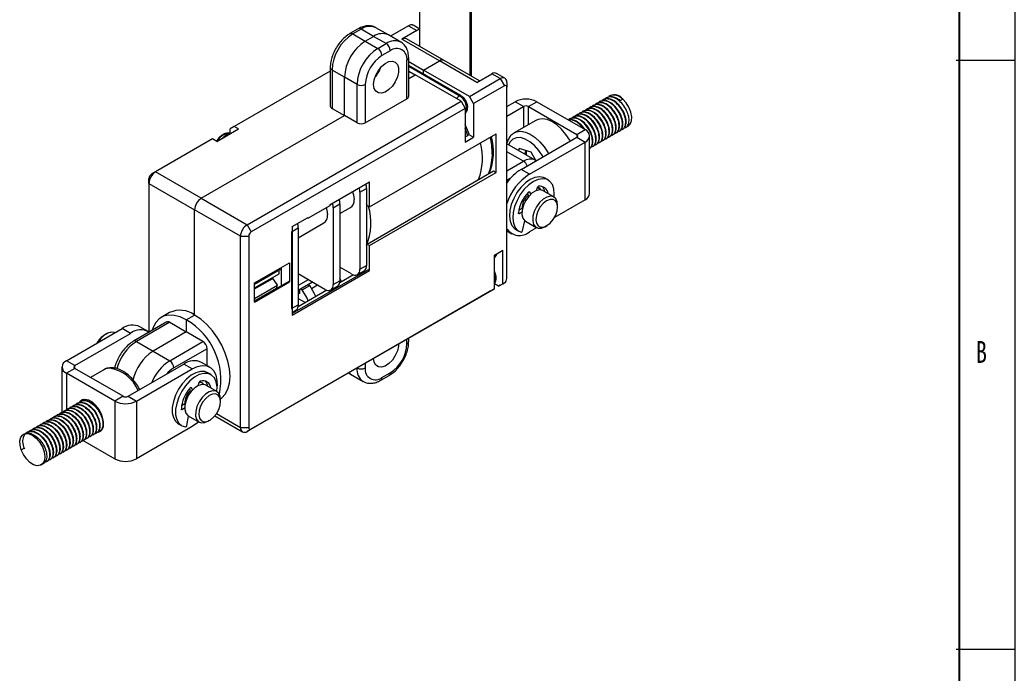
# Paper-space layout '시트4_ENG_with accessory' of a CAD drawing. Header units: millimetres. Extents: x 5 to 415, y 5 to 292.
# Drawn here: x 330.5 to 415, y 196.5 to 252 of the extents above; entities that cross this region are included whole.
import ezdxf

# ---------------------------------------------------------------- set-up
doc = ezdxf.new("R2010")
doc.units = ezdxf.units.MM
doc.layers.add('NOTES', color=7, linetype='Continuous')
doc.styles.add('SLDTEXTSTYLE1', font='TXT', dxfattribs={"width": 0.75})

psp = doc.layouts.new('시트4_ENG_with accessory')

# ---------------------------------------------------------------- linework, layer by layer
at = {"color": 7, "linetype": 'Continuous', "lineweight": 18}
for p, q in [((415, 5), (415, 292)), ((364.444, 249.699), (364.444, 254.877)), ((368.687, 253.77), (368.687, 247.25)), ((368.793, 253.876), (368.793, 247.188)), ((359.209, 251.189), (358.502, 250.781)), ((359.459, 251.164), (358.752, 250.756)), ((360.52, 250.552), (359.459, 251.164)), ((361.77, 250.676), (360.709, 251.288)), ((363.49, 251.449), (361.96, 250.566)), ((364.197, 251.041), (362.924, 250.306)), ((363.49, 251.449), (364.197, 251.041)), ((364.444, 251.168), (363.89, 251.489)), ((358.752, 250.756), (359.813, 250.144)), ((359.813, 250.144), (360.52, 250.552)), ((361.58, 249.94), (360.52, 250.552)), ((362.83, 250.063), (361.77, 250.676)), ((366.106, 248.469), (362.924, 250.306)), ((366.506, 248.509), (363.324, 250.346)), ((359.813, 250.144), (360.873, 249.531)), ((360.873, 249.531), (361.58, 249.94)), ((361.934, 249.327), (361.227, 248.919)), ((363.348, 245.244), (363.348, 248.511)), ((363.495, 245.448), (363.495, 248.715)), ((369.522, 246.767), (366.506, 248.509)), ((356.838, 247.898), (356.838, 244.632)), ((358.045, 247.082), (356.984, 247.694)), ((356.984, 247.694), (356.984, 244.428)), ((363.495, 248.425), (364.762, 247.694)), ((367.936, 245.518), (363.495, 248.082)), ((364.762, 247.694), (366.106, 248.469)), ((368.651, 245.448), (364.762, 247.694)), ((364.762, 247.351), (364.762, 247.694)), ((369.288, 246.632), (366.106, 248.469)), ((415, 248.5), (410, 248.5)), ((356.838, 247.609), (348.676, 242.897)), ((359.106, 246.469), (358.045, 247.082)), ((358.045, 243.816), (358.045, 247.082)), ((363.495, 247.609), (364.055, 247.285)), ((363.495, 246.962), (364.055, 247.285)), ((367.944, 245.04), (364.055, 247.285)), ((368.651, 245.448), (371.268, 246.959)), ((369.288, 246.632), (370.561, 247.367)), ((371.268, 246.959), (370.561, 247.367)), ((371.668, 246.998), (370.961, 247.407)), ((371.268, 246.959), (371.621, 246.346)), ((359.106, 243.203), (359.106, 246.469)), ((359.813, 246.469), (359.813, 243.203)), ((371.621, 246.346), (369.005, 244.836)), ((371.833, 246.632), (371.833, 246.224)), ((371.833, 229.975), (371.833, 246.224)), ((359.813, 243.203), (363.348, 245.244)), ((369.005, 244.836), (368.651, 245.448)), ((380.051, 245.187), (380.016, 245.167)), ((380.334, 245.35), (380.299, 245.33)), ((380.629, 245.521), (380.581, 245.493)), ((381.676, 245.226), (381.429, 245.084)), ((349.772, 234.549), (367.944, 245.04)), ((368.298, 244.428), (350.125, 233.937)), ((356.984, 244.428), (358.045, 243.816)), ((367.944, 245.04), (368.298, 244.428)), ((368.298, 244.428), (368.298, 241.57)), ((369.005, 244.836), (369.005, 241.978)), ((371.833, 244.589), (372.541, 244.998)), ((371.833, 243.773), (373.248, 244.589)), ((373.248, 244.589), (372.541, 244.998)), ((373.672, 244.589), (374.379, 244.998)), ((373.672, 244.589), (377.773, 242.222)), ((374.379, 244.998), (378.48, 242.63)), ((378.637, 244.371), (378.602, 244.35)), ((378.92, 244.534), (378.884, 244.513)), ((379.203, 244.697), (379.167, 244.677)), ((379.485, 244.86), (379.45, 244.84)), ((379.768, 245.024), (379.733, 245.003)), ((345.883, 236.795), (358.045, 243.816)), ((359.106, 243.203), (358.045, 243.816)), ((368.298, 243.995), (368.399, 244.139)), ((377.223, 243.554), (377.187, 243.534)), ((377.506, 243.717), (377.47, 243.697)), ((377.788, 243.881), (377.753, 243.86)), ((378.071, 244.044), (378.036, 244.024)), ((378.354, 244.207), (378.319, 244.187)), ((347.191, 241.632), (349.029, 242.693)), ((348.676, 242.897), (348.322, 242.693)), ((348.322, 242.311), (348.322, 242.693)), ((349.029, 242.693), (348.676, 242.897)), ((368.619, 242.231), (368.298, 243.059)), ((374.303, 243.416), (372.464, 242.354)), ((377.773, 242.222), (378.48, 242.63)), ((381.657, 242.65), (381.692, 242.67)), ((381.94, 242.813), (382.129, 242.923)), ((346.837, 241.836), (341.994, 239.04)), ((347.191, 241.632), (346.837, 241.836)), ((360.166, 236.059), (370.914, 242.264)), ((368.298, 241.57), (369.005, 241.978)), ((368.611, 242.205), (369.005, 241.978)), ((370.914, 238.998), (370.914, 242.264)), ((372.427, 242.332), (372.464, 242.354)), ((373.036, 239.242), (377.773, 241.977)), ((377.773, 241.977), (378.48, 241.569)), ((378.861, 237.2), (378.861, 242.099)), ((380.243, 241.834), (380.278, 241.854)), ((380.526, 241.997), (380.561, 242.017)), ((380.809, 242.16), (380.844, 242.181)), ((381.091, 242.323), (381.127, 242.344)), ((381.374, 242.487), (381.41, 242.507)), ((374.248, 240.035), (371.833, 241.429)), ((372.878, 241.02), (372.829, 240.854)), ((373.894, 240.721), (372.878, 241.02)), ((373.743, 238.834), (378.48, 241.569)), ((378.48, 236.67), (378.48, 241.569)), ((378.861, 241.036), (378.864, 241.038)), ((379.111, 241.18), (379.147, 241.201)), ((379.394, 241.344), (379.43, 241.364)), ((379.677, 241.507), (379.713, 241.527)), ((379.96, 241.67), (379.995, 241.691)), ((374.295, 240.005), (373.894, 240.721)), ((373.743, 238.834), (373.036, 239.242)), ((341.428, 238.06), (341.428, 238.468)), ((341.994, 239.04), (341.64, 238.835)), ((345.883, 236.795), (341.994, 239.04)), ((359.961, 232.911), (370.709, 239.116)), ((360.166, 232.793), (370.914, 238.998)), ((370.709, 239.116), (370.914, 238.998)), ((375.346, 238.345), (375.063, 238.508)), ((341.428, 238.06), (345.317, 235.815)), ((341.428, 238.06), (341.428, 225.436)), ((356.878, 236.284), (360.166, 238.182)), ((359.353, 237.304), (359.919, 237.631)), ((359.919, 237.631), (359.919, 231.099)), ((360.166, 236.059), (360.166, 238.182)), ((374.366, 237.457), (374.422, 237.687)), ((374.563, 237.642), (374.432, 237.718)), ((345.883, 236.795), (349.772, 234.549)), ((359.353, 237.304), (359.353, 230.772)), ((373.574, 237.219), (373.637, 237.032)), ((373.715, 236.987), (373.637, 237.032)), ((373.771, 237.312), (373.837, 237.113)), ((375.836, 236.908), (374.917, 237.438)), ((356.807, 236.161), (354.969, 235.1)), ((356.807, 236.161), (356.878, 236.284)), ((357.09, 235.998), (357.656, 236.325)), ((357.09, 235.998), (357.09, 229.466)), ((357.656, 236.325), (357.656, 229.792)), ((357.656, 235.491), (358.547, 236.005)), ((359.961, 236.178), (359.919, 236.335)), ((359.961, 236.178), (360.166, 236.059)), ((373.106, 235.935), (372.855, 235.79)), ((373.152, 235.909), (373.106, 235.935)), ((378.48, 236.67), (375.891, 235.175)), ((376.147, 236.058), (376.147, 236.221)), ((349.206, 233.57), (345.317, 235.815)), ((345.317, 226.874), (345.317, 235.815)), ((353.59, 234.386), (354.898, 235.141)), ((354.898, 235.141), (354.969, 235.1)), ((354.969, 235.1), (354.898, 235.141)), ((373.109, 235.61), (372.911, 235.496)), ((349.772, 234.549), (350.125, 233.937)), ((353.555, 233.957), (354.12, 234.284)), ((353.59, 234.386), (353.59, 226.874)), ((354.12, 233.45), (356.285, 234.699)), ((354.12, 234.284), (354.12, 227.751)), ((372.563, 234.178), (372.846, 234.015)), ((373.164, 234.033), (373.367, 234.873)), ((373.417, 234.84), (374.336, 234.31)), ((374.365, 234.294), (373.743, 233.935)), ((375.086, 234.384), (375.228, 234.466)), ((349.206, 233.57), (349.913, 233.57)), ((349.206, 217.32), (349.206, 233.57)), ((349.913, 233.57), (349.913, 217.32)), ((353.555, 233.957), (353.555, 227.425)), ((371.833, 234.022), (372.243, 233.786)), ((359.919, 232.802), (359.961, 232.911)), ((359.961, 232.911), (360.166, 232.793)), ((360.166, 230.67), (360.166, 232.793)), ((370.773, 231.975), (371.48, 232.384)), ((370.773, 231.736), (371.011, 232.075)), ((370.773, 229.117), (370.773, 231.975)), ((371.48, 229.526), (371.48, 232.384)), ((350.408, 229.609), (353.378, 231.324)), ((352.671, 230.916), (352.671, 229.351)), ((353.378, 231.324), (353.378, 229.691)), ((358.646, 230.364), (357.656, 230.935)), ((359.353, 230.772), (359.919, 231.099)), ((350.408, 229.506), (352.491, 230.709)), ((350.408, 229.185), (352.492, 230.388)), ((360.06, 230.731), (353.59, 226.996)), ((353.59, 226.874), (360.166, 230.67)), ((356.383, 229.057), (354.12, 230.364)), ((358.806, 230.293), (357.638, 229.618)), ((359.146, 230.314), (359.712, 230.641)), ((359.61, 230.582), (359.706, 230.527)), ((360.06, 230.731), (360.166, 230.67)), ((370.86, 230.381), (370.773, 230.605)), ((350.125, 217.198), (370.773, 229.117)), ((353.319, 229.725), (350.408, 228.045)), ((350.408, 227.976), (353.378, 229.691)), ((350.408, 227.976), (350.408, 229.609)), ((350.408, 228.286), (352.35, 229.407)), ((350.408, 228.078), (352.266, 229.151)), ((353.378, 229.691), (353.319, 229.725)), ((354.969, 229.874), (354.12, 229.384)), ((355.323, 229.67), (354.12, 228.976)), ((354.333, 229.098), (354.459, 229.025)), ((354.459, 229.025), (355.096, 229.392)), ((354.969, 229.466), (355.096, 229.392)), ((355.244, 229.146), (355.737, 229.43)), ((356.883, 229.008), (357.449, 229.335)), ((357.09, 229.466), (357.656, 229.792)), ((370.773, 229.117), (370.419, 228.913)), ((371.126, 229.322), (370.773, 229.526)), ((371.126, 229.322), (371.48, 229.526)), ((371.268, 229.403), (371.126, 229.322)), ((371.268, 229.403), (371.621, 229.607)), ((371.48, 229.526), (371.621, 229.607)), ((370.419, 228.913), (349.772, 216.994)), ((356.543, 228.986), (354.102, 227.577)), ((354.12, 228.772), (354.226, 228.71)), ((354.12, 228.282), (354.721, 227.935)), ((354.226, 229.037), (354.226, 228.71)), ((353.555, 227.425), (354.12, 227.751)), ((343.192, 227.084), (342.485, 226.676)), ((344.61, 226.465), (345.317, 226.874)), ((353.59, 227.107), (353.913, 227.294)), ((334.427, 222.995), (339.165, 225.73)), ((339.872, 225.322), (339.165, 225.73)), ((342.946, 226.286), (340.117, 224.653)), ((343.196, 226.261), (340.367, 224.628)), ((341.372, 225.471), (340.665, 225.879)), ((343.196, 226.261), (344.61, 225.445)), ((344.61, 226.465), (344.61, 225.445)), ((335.135, 222.587), (339.872, 225.322)), ((337.821, 225.281), (337.68, 225.199)), ((344.61, 225.445), (341.781, 223.812)), ((346.024, 224.628), (344.61, 225.445)), ((363.495, 224.627), (363.495, 224.916)), ((340.367, 224.628), (341.781, 223.812)), ((343.196, 222.995), (346.024, 224.628)), ((346.378, 224.016), (343.549, 222.383)), ((346.378, 222.581), (346.378, 224.016)), ((341.781, 223.812), (343.196, 222.995)), ((334.047, 222.465), (334.047, 218.586)), ((335.135, 222.587), (334.427, 222.995)), ((335.135, 222.342), (334.427, 221.934)), ((339.236, 219.975), (335.135, 222.342)), ((339.66, 219.975), (344.398, 222.71)), ((340.367, 219.567), (345.105, 222.302)), ((345.105, 222.302), (344.398, 222.71)), ((346.605, 222.45), (345.898, 222.858)), ((338.529, 219.567), (334.427, 221.934)), ((337.604, 222.23), (336.467, 221.573)), ((346.708, 221.813), (346.425, 221.976)), ((358.373, 221.959), (358.563, 221.849)), ((358.398, 221.974), (358.563, 221.849)), ((358.563, 221.849), (359.623, 221.237)), ((361.123, 221.336), (361.83, 221.744)), ((361.227, 221.565), (361.934, 221.973)), ((345.037, 220.687), (345.122, 220.503)), ((345.643, 220.891), (345.686, 221.126)), ((345.925, 221.11), (345.734, 221.221)), ((347.198, 220.375), (346.279, 220.906)), ((339.236, 219.975), (338.529, 219.567)), ((339.66, 219.975), (340.367, 219.567)), ((344.867, 220.608), (344.941, 220.446)), ((345.027, 220.397), (344.941, 220.446)), ((334.795, 219.061), (334.759, 219.041)), ((335.078, 219.224), (335.042, 219.204)), ((335.361, 219.388), (335.325, 219.367)), ((335.643, 219.551), (335.608, 219.53)), ((335.923, 219.713), (335.891, 219.694)), ((336.718, 219.293), (336.701, 219.386)), ((338.529, 219.567), (338.529, 214.667)), ((340.367, 219.567), (340.367, 214.667)), ((344.471, 219.335), (344.201, 219.153)), ((344.468, 218.979), (344.278, 218.85)), ((344.501, 219.317), (344.471, 219.335)), ((347.509, 219.525), (347.509, 219.689)), ((333.098, 218.081), (333.062, 218.061)), ((333.381, 218.245), (333.345, 218.224)), ((333.663, 218.408), (333.628, 218.388)), ((333.946, 218.571), (333.911, 218.551)), ((334.229, 218.734), (334.194, 218.714)), ((334.512, 218.898), (334.477, 218.877)), ((344.647, 217.485), (344.795, 218.299)), ((344.779, 218.308), (345.698, 217.777)), ((347.024, 218.31), (349.372, 216.954)), ((331.684, 217.265), (331.648, 217.245)), ((331.966, 217.428), (331.931, 217.408)), ((332.249, 217.592), (332.214, 217.571)), ((332.532, 217.755), (332.497, 217.734)), ((332.815, 217.918), (332.78, 217.898)), ((345.105, 217.402), (340.367, 214.667)), ((343.926, 217.646), (344.208, 217.483)), ((346.448, 217.852), (346.59, 217.933)), ((349.206, 217.32), (349.913, 217.32)), ((330.835, 216.775), (330.778, 216.742)), ((331.118, 216.938), (331.083, 216.918)), ((331.401, 217.102), (331.365, 217.081)), ((336.401, 216.524), (336.436, 216.545)), ((336.684, 216.687), (336.719, 216.708)), ((336.966, 216.851), (337.002, 216.871)), ((337.249, 217.014), (337.285, 217.034)), ((349.772, 216.994), (350.125, 217.198)), ((330.587, 215.421), (330.835, 215.564)), ((330.835, 215.564), (330.882, 215.516)), ((334.704, 215.544), (334.739, 215.565)), ((334.987, 215.708), (335.022, 215.728)), ((335.269, 215.871), (335.305, 215.891)), ((335.552, 216.034), (335.588, 216.055)), ((335.797, 216.244), (338.529, 214.667)), ((335.835, 216.198), (335.87, 216.218)), ((336.118, 216.361), (336.153, 216.381)), ((333.29, 214.728), (333.325, 214.748)), ((333.572, 214.891), (333.608, 214.912)), ((333.855, 215.055), (333.891, 215.075)), ((334.138, 215.218), (334.173, 215.238)), ((334.421, 215.381), (334.456, 215.402)), ((332.278, 214.144), (332.476, 214.259)), ((332.724, 214.401), (332.759, 214.422)), ((333.007, 214.565), (333.042, 214.585)), ((410, 198.5), (415, 198.5))]:
    psp.add_line(p, q, dxfattribs=at)
at = {"color": 8, "linetype": 'Continuous', "lineweight": 18}
for p, q in [((367.786, 245.503), (363.495, 247.981)), ((368.227, 245.285), (368.18, 245.312)), ((373.248, 244.589), (373.248, 242.807)), ((373.672, 243.052), (373.672, 244.589)), ((368.338, 244.083), (368.298, 244.065)), ((368.298, 244.026), (368.338, 244.083)), ((368.523, 242.138), (368.298, 242.719)), ((377.773, 242.222), (377.773, 241.977)), ((373.248, 239.936), (371.833, 240.752)), ((371.833, 239.12), (373.248, 239.936)), ((372.111, 238.463), (371.833, 238.303)), ((373.771, 237.312), (373.716, 237.343)), ((372.911, 235.496), (372.826, 235.545)), ((370.949, 232.019), (370.773, 231.767)), ((350.408, 229.095), (351.951, 229.985)), ((363.348, 224.423), (363.348, 224.831)), ((335.135, 222.342), (335.135, 222.587)), ((359.105, 222.382), (359.106, 222.382)), ((359.106, 222.382), (359.106, 222.382)), ((359.813, 222.79), (359.813, 222.382)), ((334.427, 221.934), (334.427, 218.838)), ((345.037, 220.687), (344.992, 220.713)), ((344.278, 218.85), (344.186, 218.903)), ((347.165, 218.499), (349.206, 217.32))]:
    psp.add_line(p, q, dxfattribs=at)
at = {"color": 7, "linetype": 'Continuous', "lineweight": 18, "flags": 128}
for points in [[(360.567, 246.136), (360.52, 246.469), (360.567, 246.858), (360.704, 247.266), (360.919, 247.658), (361.193, 247.998), (361.501, 248.257), (361.816, 248.412), (362.111, 248.449), (362.358, 248.364), (362.536, 248.165), (362.629, 247.87), (362.629, 247.505), (362.536, 247.102), (362.358, 246.697), (362.111, 246.327), (361.816, 246.024), (361.501, 245.815), (361.193, 245.718), (360.919, 245.742), (360.704, 245.886), (360.567, 246.136)], [(382.129, 242.923), (382.306, 243.091), (382.417, 243.369), (382.436, 243.723), (382.36, 244.121), (382.198, 244.528), (381.963, 244.907), (381.676, 245.226)], [(377.208, 241.659), (377.173, 241.723), (376.852, 242.221), (376.483, 242.664), (376.08, 243.032), (375.661, 243.31), (375.245, 243.484), (374.85, 243.548), (374.493, 243.499), (374.303, 243.416)], [(375.063, 238.508), (374.932, 238.57), (374.593, 238.626), (374.213, 238.563), (373.813, 238.385), (373.413, 238.101), (373.034, 237.726), (372.695, 237.279), (372.414, 236.783), (372.206, 236.265), (372.081, 235.751), (372.046, 235.267), (372.103, 234.84), (372.249, 234.49), (372.476, 234.237), (372.563, 234.178)], [(375.846, 236.902), (375.863, 237.144), (375.828, 237.587), (375.704, 237.958), (375.495, 238.235), (375.215, 238.407), (374.876, 238.462), (374.496, 238.399), (374.096, 238.221), (373.696, 237.937), (373.317, 237.562), (372.978, 237.115), (372.697, 236.62), (372.489, 236.102), (372.364, 235.587), (372.329, 235.104), (372.386, 234.676), (372.532, 234.327), (372.758, 234.073), (373.055, 233.929), (373.055, 233.929)], [(374.719, 237.504), (374.522, 237.664), (374.424, 237.697)], [(374.455, 237.757), (374.571, 237.691), (374.731, 237.502)], [(358.729, 237.352), (358.811, 237.08), (358.858, 236.692)], [(374.917, 237.438), (374.876, 237.46), (374.612, 237.508), (374.308, 237.435), (373.992, 237.246), (373.691, 236.96), (373.433, 236.6), (373.24, 236.199), (373.129, 235.794), (373.111, 235.418), (373.186, 235.107), (373.348, 234.888), (373.417, 234.84)], [(373.661, 237.31), (373.677, 237.324), (373.694, 237.335), (373.711, 237.342), (373.727, 237.344), (373.742, 237.342), (373.754, 237.336), (373.764, 237.326), (373.771, 237.312)], [(376.147, 236.221), (376.116, 236.495), (375.996, 236.763), (375.795, 236.929), (375.531, 236.977), (375.227, 236.904), (374.911, 236.716), (374.611, 236.429), (374.352, 236.069), (374.159, 235.669), (374.048, 235.263), (374.03, 234.888), (374.105, 234.577), (374.268, 234.357), (374.503, 234.249), (374.79, 234.261), (375.103, 234.394), (375.103, 234.394)], [(374.958, 234.356), (375.242, 234.474), (375.526, 234.695), (375.78, 234.997), (375.98, 235.351), (376.106, 235.722), (376.147, 236.075), (376.097, 236.373), (375.962, 236.589), (375.756, 236.701), (375.498, 236.698), (375.213, 236.58), (374.93, 236.359), (374.675, 236.057), (374.475, 235.703), (374.349, 235.332), (374.308, 234.979), (374.358, 234.681), (374.493, 234.465), (374.699, 234.353), (374.958, 234.356)], [(356.49, 235.978), (356.548, 235.774), (356.595, 235.386)], [(372.911, 235.496), (372.894, 235.488), (372.877, 235.485), (372.862, 235.486), (372.849, 235.491), (372.839, 235.501), (372.831, 235.515), (372.827, 235.532), (372.827, 235.552)], [(352.491, 230.709), (352.435, 230.774), (352.432, 230.778)], [(357.796, 229.71), (357.659, 229.998), (357.656, 230.005)], [(355.604, 228.444), (355.467, 228.732), (355.096, 229.392)], [(354.968, 228.077), (354.831, 228.365), (354.459, 229.025)], [(344.61, 226.465), (344.088, 226.714), (343.582, 226.849), (343.107, 226.868), (342.678, 226.769), (342.308, 226.555), (342.007, 226.233), (341.786, 225.812), (341.708, 225.571)], [(347.507, 219.763), (347.619, 219.844), (347.92, 220.166), (348.141, 220.586), (348.276, 221.092), (348.322, 221.668), (348.276, 222.297), (348.141, 222.96), (347.92, 223.636), (347.619, 224.305), (347.249, 224.947), (346.82, 225.541), (346.345, 226.071), (345.839, 226.52), (345.317, 226.874)], [(338.542, 225.371), (338.507, 225.387), (338.237, 225.423), (337.931, 225.338), (337.616, 225.139), (337.318, 224.844), (337.101, 224.539)], [(362.641, 224.423), (362.629, 224.233), (362.536, 223.831), (362.358, 223.426), (362.111, 223.056), (361.816, 222.752), (361.501, 222.543), (361.193, 222.446), (360.919, 222.471), (360.704, 222.614), (360.567, 222.864), (360.52, 223.198)], [(345.105, 222.302), (345.546, 222.503), (345.968, 222.588), (346.352, 222.554), (346.681, 222.401), (346.942, 222.137), (347.122, 221.774), (347.214, 221.326), (347.218, 220.858)], [(346.425, 221.976), (346.174, 222.072), (345.817, 222.084), (345.428, 221.977), (345.025, 221.758), (344.631, 221.439), (344.264, 221.034), (343.945, 220.566), (343.69, 220.059), (343.511, 219.539), (343.42, 219.033), (343.419, 218.568), (343.509, 218.167), (343.686, 217.851), (343.926, 217.646)], [(347.208, 220.369), (347.223, 220.784), (347.154, 221.203), (346.998, 221.54), (346.761, 221.78), (346.456, 221.909), (346.1, 221.92), (345.711, 221.814), (345.308, 221.595), (344.913, 221.275), (344.547, 220.871), (344.228, 220.403), (343.972, 219.896), (343.794, 219.376), (343.702, 218.87), (343.702, 218.405), (343.792, 218.004), (343.969, 217.688), (344.223, 217.474), (344.542, 217.373)], [(358.563, 221.849), (358.563, 221.849), (358.398, 221.974)], [(346.279, 220.906), (346.214, 220.938), (345.945, 220.974), (345.639, 220.889), (345.323, 220.69), (345.026, 220.394), (344.773, 220.029), (344.587, 219.626), (344.485, 219.222), (344.476, 218.852), (344.561, 218.549), (344.731, 218.34), (344.779, 218.308)], [(344.923, 220.672), (344.939, 220.688), (344.956, 220.7), (344.973, 220.709), (344.989, 220.713), (345.005, 220.713), (345.018, 220.708), (345.029, 220.7), (345.037, 220.687)], [(345.761, 221.244), (345.933, 221.159), (346.093, 220.97)], [(347.509, 219.689), (347.47, 219.993), (347.342, 220.252), (347.133, 220.407), (346.864, 220.443), (346.558, 220.358), (346.242, 220.159), (345.945, 219.864), (345.692, 219.498), (345.506, 219.096), (345.404, 218.691), (345.395, 218.321), (345.48, 218.018), (345.65, 217.809), (345.892, 217.712), (346.182, 217.737), (346.448, 217.852)], [(346.346, 217.83), (346.632, 217.959), (346.914, 218.188), (347.164, 218.497), (347.357, 218.854), (347.476, 219.225), (347.508, 219.573), (347.45, 219.865), (347.308, 220.072), (347.095, 220.173), (346.833, 220.159), (346.548, 220.031), (346.266, 219.801), (346.016, 219.493), (345.822, 219.135), (345.703, 218.764), (345.671, 218.416), (345.729, 218.124), (345.872, 217.917), (346.084, 217.816), (346.346, 217.83)], [(337.574, 217.668), (337.53, 218.05), (337.4, 218.453), (337.196, 218.843), (336.933, 219.189), (336.634, 219.463), (336.322, 219.644), (336.023, 219.715), (335.76, 219.672), (335.556, 219.517), (335.506, 219.447)], [(344.278, 218.85), (344.26, 218.84), (344.243, 218.835), (344.228, 218.834), (344.214, 218.838), (344.202, 218.846), (344.193, 218.859), (344.188, 218.874), (344.186, 218.893)], [(345.654, 217.803), (345.546, 217.71), (345.105, 217.402)], [(330.773, 215.019), (330.587, 215.421), (330.485, 215.826), (330.475, 216.197), (330.559, 216.5), (330.729, 216.71), (330.97, 216.807), (331.261, 216.783), (331.575, 216.64), (331.885, 216.391), (332.164, 216.057), (332.386, 215.669), (332.532, 215.261), (332.588, 214.869), (332.551, 214.528), (332.423, 214.269), (332.215, 214.113), (331.946, 214.076), (331.64, 214.161), (331.324, 214.359), (331.026, 214.654), (330.773, 215.019)]]:
    psp.add_lwpolyline(points, dxfattribs=at)
at = {"color": 8, "linetype": 'Continuous', "lineweight": 18, "flags": 128}
for points in [[(368.338, 244.083), (368.375, 244.111), (368.399, 244.139)], [(374.89, 240.312), (374.847, 240.39), (374.539, 240.863), (374.179, 241.275), (373.789, 241.604), (373.388, 241.832), (372.999, 241.946), (372.642, 241.941), (372.337, 241.817), (372.101, 241.581), (371.978, 241.345)], [(372.464, 242.354), (372.654, 242.438), (373.011, 242.487), (373.406, 242.423), (373.822, 242.248), (374.241, 241.971), (374.644, 241.602), (375.014, 241.159), (375.334, 240.661), (375.373, 240.591)], [(370.773, 230.294), (370.802, 230.312), (370.831, 230.334), (370.851, 230.354), (370.86, 230.37), (370.86, 230.381)], [(338.097, 222.363), (337.747, 222.297), (337.604, 222.23)]]:
    psp.add_lwpolyline(points, dxfattribs=at)
at = {"color": 8, "linetype": 'Continuous', "lineweight": 18}
for centre, radius, start, end in [((359.313, 250.96), 0.251, 54.38259, 114.30713), ((360.191, 250.142), 1.257, 65.69298, 125.61746), ((358.605, 250.551), 0.252, 54.38397, 114.2919), ((362.314, 248.915), 1.26, 66.10679, 125.58128), ((363.244, 248.74), 0.251, 294.37645, 354.28976), ((357.088, 247.923), 0.251, 185.71023, 245.62448), ((368.037, 245.113), 0.464, 122.69753, 163.61504), ((367.874, 245.388), 0.144, 64.19302, 127.09293), ((348.292, 241.193), 1.114, 86.6498, 153.34495), ((348.51, 241.143), 1.12, 105.22427, 134.7707), ((373.834, 239.117), 1.007, 65.83608, 125.60497), ((372.832, 239.288), 0.77, 19.40949, 57.31935), ((355.211, 234.706), 5.074, 338.11642, 15.99856), ((370.026, 229.916), 0.824, 334.96612, 25.03388), ((342.518, 221.326), 3.941, 123.07281, 165.4081), ((340.223, 224.445), 0.234, 51.81083, 116.89613), ((363.244, 224.652), 0.251, 294.37518, 354.3054), ((337.616, 219.263), 3.136, 22.56705, 81.18232), ((345.266, 219.766), 3.837, 122.66049, 158.94039), ((344.879, 220.179), 2.574, 121.09805, 139.1056), ((360.328, 222.246), 1.23, 173.66291, 235.40349), ((360.976, 221.54), 0.252, 305.70703, 5.61926), ((361.684, 221.948), 0.252, 305.70976, 5.6188)]:
    psp.add_arc(centre, radius, start, end, dxfattribs=at)
at = {"color": 7, "linetype": 'Continuous', "lineweight": 18}
for centre, radius, start, end in [((363.724, 251.122), 0.402, 65.69305, 125.61765), ((364.464, 250.617), 0.502, 92.31483, 122.26557), ((360.822, 247.519), 3.842, 122.60549, 177.3945), ((361.252, 249.53), 1.257, 65.69307, 125.61745), ((363.158, 249.979), 0.402, 65.69311, 125.61758), ((361.883, 246.907), 3.842, 122.60548, 177.39453), ((362.944, 246.295), 3.842, 122.60549, 177.39452), ((360.459, 248.884), 0.768, 2.60557, 57.39441), ((361.166, 249.292), 0.768, 2.6056, 57.39439), ((362.486, 248.65), 0.873, 350.78592, 129.20323), ((362.883, 246.33), 3.074, 122.60549, 177.39451), ((366.34, 248.142), 0.402, 65.69309, 125.6176), ((358.732, 248.726), 2.522, 318.56151, 341.534), ((358.718, 248.734), 2.538, 318.63462, 341.37077), ((370.795, 247.04), 0.402, 65.69314, 125.61756), ((371.489, 246.688), 0.349, 350.78576, 129.20356), ((359.459, 247.152), 0.769, 242.60971, 297.39029), ((371.704, 246.245), 0.131, 350.78543, 129.20324), ((363.244, 245.473), 0.251, 294.37484, 354.30524), ((367.215, 244.465), 1.186, 341.2216, 61.18975), ((373.46, 243.224), 1.998, 62.60955, 117.39045), ((380.952, 244.661), 0.918, 37.9855, 110.59258), ((357.088, 244.657), 0.251, 185.69449, 245.62585), ((373.46, 244.18), 0.461, 62.61014, 117.38986), ((359.459, 243.886), 0.769, 242.60971, 297.39029), ((378.279, 242.099), 0.568, 290.78368, 69.21632), ((367.898, 243.258), 1.282, 288.15895, 299.17245), ((368.476, 242.283), 0.152, 287.8963, 339.73537), ((365.493, 240.65), 5.114, 339.65729, 15.11745), ((365.862, 240.765), 4.846, 337.37761, 15.32451), ((363.948, 240.508), 6.648, 0.34554, 12.83147), ((377.727, 242.099), 0.131, 290.78467, 69.21533), ((364.644, 240.161), 5.114, 339.6573, 15.11748), ((375.154, 235.774), 4.063, 121.41884, 144.79753), ((342.656, 238.004), 1.229, 122.60551, 177.39451), ((341.888, 238.447), 0.461, 122.60505, 177.39471), ((376.256, 234.926), 4.646, 122.75124, 162.15758), ((358.077, 237.281), 1.276, 1.05044, 18.05588), ((358.643, 237.608), 1.276, 1.05009, 18.05113), ((374.584, 237.656), 0.165, 108.49397, 169.0186), ((374.647, 237.122), 0.701, 5.76795, 99.46736), ((374.185, 237.204), 0.889, 9.36444, 42.20516), ((346.545, 235.759), 1.229, 122.60551, 177.39451), ((356.38, 236.301), 1.276, 1.05047, 18.05585), ((358.127, 236.609), 0.735, 304.82238, 6.48977), ((375.682, 235.274), 2.869, 134.78651, 174.43411), ((374.663, 235.859), 1.559, 131.19278, 177.1959), ((378.21, 237.265), 0.654, 294.37462, 354.30545), ((355.814, 235.975), 1.276, 1.05046, 18.05587), ((355.865, 235.303), 0.735, 304.82225, 6.48989), ((350.434, 233.514), 1.229, 122.6053, 177.39467), ((352.844, 234.26), 1.276, 1.05101, 18.05522), ((372.913, 234.926), 1.293, 213.39375, 309.93659), ((350.374, 233.549), 0.461, 122.60495, 177.39532), ((373.046, 234.048), 0.119, 274.34821, 352.79818), ((370.827, 232.246), 0.258, 263.38517, 298.34701), ((370.856, 232.184), 0.19, 299.59121, 342.87572), ((352.717, 231.166), 0.434, 236.45145, 263.94658), ((358.922, 230.702), 0.437, 230.79687, 9.21386), ((359.432, 231.043), 0.49, 304.79457, 6.5177), ((351.499, 229.603), 0.591, 40.24806, 48.06686), ((349.204, 227.659), 3.6, 29.05753, 40.2605), ((347.322, 230.529), 5.172, 358.43699, 1.99254), ((371.373, 229.996), 0.461, 302.60618, 357.39408), ((349.393, 230.241), 3.072, 339.21888, 344.25072), ((356.659, 229.396), 0.437, 230.79702, 9.2137), ((357.185, 229.73), 0.475, 303.74356, 7.56869), ((353.649, 227.689), 0.476, 303.76136, 7.55056), ((344.079, 225.202), 2.08, 53.47057, 115.21903), ((340.042, 224.523), 1.492, 65.32745, 125.98297), ((343.049, 226.057), 0.251, 54.38367, 114.30729), ((341.674, 221.376), 5.875, 347.80228, 60.02254), ((338.658, 223.62), 1.858, 121.77884, 152.07028), ((340.733, 224.228), 1.392, 59.03955, 128.18243), ((345.61, 223.981), 0.768, 2.60557, 57.39426), ((360.278, 224.562), 3.074, 302.60556, 357.39446), ((343.873, 220.55), 3.875, 122.6686, 168.32557), ((343.925, 220.514), 3.933, 123.02192, 167.83644), ((334.629, 222.465), 0.568, 110.78368, 249.21632), ((335.181, 222.465), 0.131, 110.78467, 249.21533), ((342.782, 222.348), 0.768, 2.60568, 57.39445), ((345.275, 221.502), 1.492, 65.32785, 125.98256), ((359.459, 223.064), 0.769, 242.60971, 297.39029), ((360.675, 222.242), 0.873, 170.7859, 309.20339), ((346.967, 218.783), 2.783, 137.244, 177.72702), ((345.857, 221.099), 0.173, 112.46627, 170.99471), ((345.664, 220.658), 0.521, 36.93476, 85.60866), ((346.007, 220.591), 0.702, 5.62503, 107.99464), ((345.585, 220.69), 0.849, 8.98159, 42.96818), ((339.448, 220.384), 0.461, 242.61098, 297.38902), ((345.996, 219.345), 1.525, 133.75609, 180.36645), ((339.448, 221.341), 1.998, 242.60947, 297.39053), ((336.913, 217.552), 0.671, 277.41393, 9.98311), ((344.521, 217.498), 0.127, 279.40015, 354.10803), ((349.551, 217.264), 0.349, 170.78605, 309.2036), ((350.042, 217.299), 0.131, 170.7862, 309.20397), ((339.448, 216.441), 1.998, 242.60947, 297.39053)]:
    psp.add_arc(centre, radius, start, end, dxfattribs=at)
for points, knots in [([(360.709, 251.271), (360.646, 251.31), (360.479, 251.412), (360.157, 251.461), (359.781, 251.431), (359.462, 251.325), (359.276, 251.225), (359.209, 251.189)], [0, 0, 0, 0, 0.141222, 0.368388, 0.600899, 0.854611, 1, 1, 1, 1]), ([(358.502, 250.781), (358.429, 250.735), (358.215, 250.602), (357.895, 250.321), (357.56, 249.931), (357.276, 249.489), (357.052, 249.015), (356.9, 248.525), (356.842, 248.149), (356.838, 247.941), (356.838, 247.898)], [0, 0, 0, 0, 0.074617, 0.217776, 0.367191, 0.519612, 0.671642, 0.820086, 0.962742, 1, 1, 1, 1]), ([(363.495, 248.715), (363.492, 248.799), (363.484, 249.033), (363.402, 249.386), (363.217, 249.729), (363.018, 249.956), (362.865, 250.031), (362.816, 250.055)], [0, 0, 0, 0, 0.159724, 0.4448503, 0.6772438, 0.8968728, 1, 1, 1, 1]), ([(368.399, 244.139), (368.429, 244.191), (368.497, 244.312), (368.522, 244.547), (368.477, 244.822), (368.354, 245.1), (368.175, 245.349), (368.012, 245.464), (367.936, 245.518)], [0, 0, 0, 0, 0.110564, 0.259092, 0.433166, 0.628435, 0.826169, 1, 1, 1, 1]), ([(381.4, 242.527), (381.427, 242.535), (381.569, 242.58), (381.689, 242.905), (381.693, 243.336), (381.545, 243.851), (381.268, 244.342), (380.893, 244.762), (380.477, 245.034), (380.063, 245.151), (379.856, 245.044), (379.778, 245.004)], [0, 0, 0, 0, 0.022825, 0.116458, 0.236142, 0.375797, 0.533709, 0.684449, 0.818405, 0.931971, 1, 1, 1, 1]), ([(381.515, 242.619), (381.591, 242.639), (381.786, 242.688), (381.941, 243.041), (381.939, 243.482), (381.793, 243.993), (381.514, 244.486), (381.143, 244.902), (380.717, 245.186), (380.298, 245.276), (379.982, 245.195), (379.91, 245.073), (379.898, 245.052)], [0, 0, 0, 0, 0.055766, 0.142329, 0.252976, 0.382086, 0.528075, 0.667434, 0.791275, 0.896266, 0.982793, 1, 1, 1, 1]), ([(381.682, 242.69), (381.71, 242.699), (381.852, 242.743), (381.972, 243.068), (381.976, 243.5), (381.828, 244.014), (381.551, 244.505), (381.176, 244.926), (380.76, 245.197), (380.346, 245.314), (380.139, 245.207), (380.061, 245.167)], [0, 0, 0, 0, 0.022825, 0.116458, 0.236142, 0.375797, 0.533709, 0.684449, 0.818405, 0.931971, 1, 1, 1, 1]), ([(381.798, 242.782), (381.874, 242.802), (382.069, 242.851), (382.224, 243.204), (382.222, 243.645), (382.076, 244.156), (381.797, 244.649), (381.426, 245.065), (381, 245.349), (380.581, 245.439), (380.265, 245.359), (380.193, 245.236), (380.181, 245.216)], [0, 0, 0, 0, 0.055766, 0.142329, 0.252976, 0.382086, 0.528075, 0.667434, 0.791275, 0.896266, 0.982793, 1, 1, 1, 1]), ([(381.429, 245.084), (381.294, 245.182), (381.045, 245.364), (380.629, 245.477), (380.422, 245.371), (380.344, 245.331)], [0, 0, 0, 0, 0.424515, 0.784413, 1, 1, 1, 1]), ([(381.676, 245.226), (381.539, 245.328), (381.286, 245.516), (380.864, 245.602), (380.548, 245.522), (380.476, 245.399), (380.464, 245.379)], [0, 0, 0, 0, 0.3723803, 0.688081, 0.9482585, 1, 1, 1, 1]), ([(381.444, 245.093), (381.362, 245.165), (381.269, 245.245), (381.153, 245.263), (381.14, 245.265)], [0, 0, 0, 0, 0.893205, 1, 1, 1, 1]), ([(379.985, 241.71), (380.013, 241.719), (380.155, 241.764), (380.275, 242.088), (380.279, 242.52), (380.131, 243.034), (379.854, 243.525), (379.479, 243.946), (379.063, 244.217), (378.649, 244.334), (378.442, 244.228), (378.364, 244.188)], [0, 0, 0, 0, 0.022825, 0.116458, 0.236142, 0.375797, 0.533709, 0.684449, 0.818405, 0.931971, 1, 1, 1, 1]), ([(380.101, 241.803), (380.177, 241.822), (380.371, 241.872), (380.527, 242.224), (380.525, 242.665), (380.379, 243.176), (380.1, 243.669), (379.728, 244.086), (379.303, 244.37), (378.884, 244.459), (378.568, 244.379), (378.496, 244.256), (378.484, 244.236)], [0, 0, 0, 0, 0.055766, 0.142329, 0.252976, 0.382086, 0.528075, 0.667434, 0.791275, 0.896266, 0.982793, 1, 1, 1, 1]), ([(380.268, 241.874), (380.296, 241.882), (380.438, 241.927), (380.557, 242.252), (380.562, 242.683), (380.414, 243.198), (380.136, 243.689), (379.761, 244.109), (379.346, 244.381), (378.932, 244.498), (378.725, 244.391), (378.647, 244.351)], [0, 0, 0, 0, 0.022825, 0.116458, 0.236142, 0.375797, 0.533709, 0.684449, 0.818405, 0.931972, 1, 1, 1, 1]), ([(380.384, 241.966), (380.46, 241.985), (380.654, 242.035), (380.81, 242.388), (380.807, 242.829), (380.662, 243.34), (380.383, 243.833), (380.011, 244.249), (379.586, 244.533), (379.167, 244.623), (378.851, 244.542), (378.779, 244.42), (378.767, 244.399)], [0, 0, 0, 0, 0.055766, 0.142328, 0.252976, 0.382087, 0.528074, 0.667433, 0.791275, 0.896266, 0.982793, 1, 1, 1, 1]), ([(380.551, 242.037), (380.579, 242.046), (380.721, 242.09), (380.84, 242.415), (380.845, 242.847), (380.697, 243.361), (380.419, 243.852), (380.044, 244.273), (379.628, 244.544), (379.215, 244.661), (379.007, 244.554), (378.93, 244.514)], [0, 0, 0, 0, 0.022825, 0.116458, 0.236142, 0.375797, 0.533709, 0.684449, 0.818405, 0.931972, 1, 1, 1, 1]), ([(380.667, 242.129), (380.743, 242.149), (380.937, 242.198), (381.093, 242.551), (381.09, 242.992), (380.945, 243.503), (380.666, 243.996), (380.294, 244.412), (379.869, 244.696), (379.45, 244.786), (379.134, 244.706), (379.062, 244.583), (379.05, 244.563)], [0, 0, 0, 0, 0.055766, 0.142328, 0.252976, 0.382086, 0.528074, 0.667434, 0.791275, 0.896266, 0.982793, 1, 1, 1, 1]), ([(380.834, 242.2), (380.862, 242.209), (381.004, 242.253), (381.123, 242.578), (381.127, 243.01), (380.98, 243.524), (380.702, 244.015), (380.327, 244.436), (379.911, 244.707), (379.498, 244.824), (379.29, 244.718), (379.213, 244.678)], [0, 0, 0, 0, 0.022825, 0.116458, 0.236142, 0.375797, 0.533709, 0.684449, 0.818405, 0.931971, 1, 1, 1, 1]), ([(380.95, 242.293), (381.026, 242.312), (381.22, 242.361), (381.375, 242.714), (381.373, 243.155), (381.228, 243.666), (380.949, 244.159), (380.577, 244.576), (380.151, 244.86), (379.733, 244.949), (379.417, 244.869), (379.345, 244.746), (379.333, 244.726)], [0, 0, 0, 0, 0.055766, 0.142329, 0.252976, 0.382086, 0.528075, 0.667434, 0.791275, 0.896266, 0.982793, 1, 1, 1, 1]), ([(381.117, 242.363), (381.145, 242.372), (381.286, 242.417), (381.406, 242.741), (381.41, 243.173), (381.262, 243.688), (380.985, 244.179), (380.61, 244.599), (380.194, 244.871), (379.781, 244.987), (379.573, 244.881), (379.495, 244.841)], [0, 0, 0, 0, 0.0228248, 0.1164578, 0.236142, 0.3757974, 0.5337086, 0.684449, 0.818405, 0.9319713, 1, 1, 1, 1]), ([(381.232, 242.456), (381.309, 242.475), (381.503, 242.525), (381.658, 242.877), (381.656, 243.318), (381.511, 243.829), (381.232, 244.323), (380.86, 244.739), (380.434, 245.023), (380.016, 245.112), (379.699, 245.032), (379.627, 244.909), (379.616, 244.889)], [0, 0, 0, 0, 0.055766, 0.142329, 0.252976, 0.382086, 0.528075, 0.667434, 0.791275, 0.896266, 0.982793, 1, 1, 1, 1]), ([(378.819, 241.037), (378.846, 241.045), (378.988, 241.09), (379.108, 241.415), (379.112, 241.846), (378.964, 242.361), (378.686, 242.853), (378.314, 243.269), (377.889, 243.553), (377.47, 243.643), (377.154, 243.563), (377.082, 243.44), (377.07, 243.42)], [0, 0, 0, 0, 0.02186, 0.111531, 0.226152, 0.359898, 0.511129, 0.655491, 0.78378, 0.892542, 0.982175, 1, 1, 1, 1]), ([(378.448, 242.649), (378.438, 242.668), (378.337, 242.853), (378.058, 243.128), (377.651, 243.396), (377.278, 243.518), (377.109, 243.438), (377.07, 243.42)], [0, 0, 0, 0, 0.03822, 0.373925, 0.672248, 0.925164, 1, 1, 1, 1]), ([(378.376, 242.69), (378.257, 242.837), (378.031, 243.116), (377.614, 243.37), (377.266, 243.498), (377.118, 243.433), (377.101, 243.426)], [0, 0, 0, 0, 0.362171, 0.688306, 0.9648, 1, 1, 1, 1]), ([(378.854, 241.057), (378.882, 241.066), (379.024, 241.11), (379.143, 241.435), (379.147, 241.867), (379, 242.381), (378.722, 242.872), (378.347, 243.293), (377.931, 243.564), (377.518, 243.681), (377.31, 243.575), (377.233, 243.535)], [0, 0, 0, 0, 0.0228252, 0.116458, 0.2361423, 0.3757972, 0.5337089, 0.6844497, 0.8184052, 0.9319715, 1, 1, 1, 1]), ([(378.97, 241.15), (379.046, 241.169), (379.24, 241.218), (379.396, 241.571), (379.393, 242.012), (379.248, 242.523), (378.969, 243.016), (378.597, 243.433), (378.171, 243.717), (377.753, 243.806), (377.437, 243.726), (377.365, 243.603), (377.353, 243.583)], [0, 0, 0, 0, 0.055766, 0.142329, 0.252976, 0.382086, 0.528075, 0.667434, 0.791275, 0.896266, 0.982793, 1, 1, 1, 1]), ([(379.137, 241.22), (379.165, 241.229), (379.306, 241.274), (379.426, 241.599), (379.43, 242.03), (379.282, 242.545), (379.005, 243.036), (378.63, 243.456), (378.214, 243.728), (377.801, 243.844), (377.593, 243.738), (377.516, 243.698)], [0, 0, 0, 0, 0.0228252, 0.116458, 0.2361423, 0.3757972, 0.5337089, 0.6844497, 0.8184052, 0.9319715, 1, 1, 1, 1]), ([(379.253, 241.313), (379.329, 241.332), (379.523, 241.382), (379.678, 241.735), (379.676, 242.175), (379.531, 242.686), (379.252, 243.18), (378.88, 243.596), (378.454, 243.88), (378.036, 243.969), (377.719, 243.889), (377.648, 243.767), (377.636, 243.746)], [0, 0, 0, 0, 0.055766, 0.142329, 0.252976, 0.382086, 0.528075, 0.667434, 0.791275, 0.896266, 0.982793, 1, 1, 1, 1]), ([(379.42, 241.384), (379.447, 241.392), (379.589, 241.437), (379.709, 241.762), (379.713, 242.193), (379.565, 242.708), (379.288, 243.199), (378.913, 243.619), (378.497, 243.891), (378.084, 244.008), (377.876, 243.901), (377.798, 243.861)], [0, 0, 0, 0, 0.022825, 0.116458, 0.236142, 0.375798, 0.533709, 0.684449, 0.818405, 0.931971, 1, 1, 1, 1]), ([(379.535, 241.476), (379.612, 241.496), (379.806, 241.545), (379.961, 241.898), (379.959, 242.339), (379.814, 242.85), (379.534, 243.343), (379.163, 243.759), (378.737, 244.043), (378.319, 244.133), (378.002, 244.052), (377.93, 243.93), (377.919, 243.909)], [0, 0, 0, 0, 0.055766, 0.142329, 0.252976, 0.382086, 0.528075, 0.667434, 0.791275, 0.896266, 0.982793, 1, 1, 1, 1]), ([(379.703, 241.547), (379.73, 241.556), (379.872, 241.6), (379.992, 241.925), (379.996, 242.357), (379.848, 242.871), (379.571, 243.362), (379.196, 243.783), (378.78, 244.054), (378.366, 244.171), (378.159, 244.064), (378.081, 244.024)], [0, 0, 0, 0, 0.022825, 0.116458, 0.236143, 0.375798, 0.533709, 0.68445, 0.818405, 0.931971, 1, 1, 1, 1]), ([(379.818, 241.639), (379.894, 241.659), (380.089, 241.708), (380.244, 242.061), (380.242, 242.502), (380.096, 243.013), (379.817, 243.506), (379.446, 243.923), (379.02, 244.206), (378.601, 244.296), (378.285, 244.216), (378.213, 244.093), (378.201, 244.073)], [0, 0, 0, 0, 0.055766, 0.142329, 0.252976, 0.382086, 0.528075, 0.667434, 0.791275, 0.896266, 0.982793, 1, 1, 1, 1]), ([(348.322, 242.311), (348.31, 242.317), (348.223, 242.361), (348.021, 242.336), (347.754, 242.246), (347.492, 242.053), (347.291, 241.846), (347.202, 241.692), (347.173, 241.642)], [0, 0, 0, 0, 0.02875, 0.20411, 0.397886, 0.625918, 0.879199, 1, 1, 1, 1]), ([(372.423, 242.313), (372.364, 242.277), (372.199, 242.178), (371.988, 241.904), (371.894, 241.655), (371.844, 241.522)], [0, 0, 0, 0, 0.206145, 0.574684, 1, 1, 1, 1]), ([(373.451, 240.852), (373.43, 240.8), (373.391, 240.703), (373.345, 240.611), (373.324, 240.568)], [0, 0, 0, 0, 0.542416, 1, 1, 1, 1]), ([(373.463, 240.848), (373.455, 240.806), (373.437, 240.706), (373.466, 240.607), (373.483, 240.55)], [0, 0, 0, 0, 0.421254, 1, 1, 1, 1]), ([(373.483, 240.842), (373.479, 240.815), (373.467, 240.732), (373.472, 240.607), (373.488, 240.511), (373.494, 240.47)], [0, 0, 0, 0, 0.223052, 0.66574, 1, 1, 1, 1]), ([(374.32, 239.984), (374.313, 239.991), (374.291, 240.013), (374.261, 240.022), (374.242, 240.029)], [0, 0, 0, 0, 0.340949, 1, 1, 1, 1]), ([(370.749, 229.539), (370.774, 229.559), (370.854, 229.622), (370.922, 229.799), (370.949, 230.041), (370.91, 230.242), (370.869, 230.356), (370.86, 230.381)], [0, 0, 0, 0, 0.103879, 0.333926, 0.598418, 0.910883, 1, 1, 1, 1]), ([(340.117, 224.653), (340.044, 224.608), (339.831, 224.475), (339.511, 224.193), (339.176, 223.803), (338.889, 223.362), (338.673, 222.886), (338.548, 222.55), (338.524, 222.373), (338.522, 222.365)], [0, 0, 0, 0, 0.090246, 0.26339, 0.4441, 0.628446, 0.812318, 0.991854, 1, 1, 1, 1]), ([(361.83, 221.744), (361.904, 221.79), (362.117, 221.922), (362.437, 222.204), (362.772, 222.594), (363.057, 223.036), (363.28, 223.51), (363.432, 223.999), (363.49, 224.376), (363.494, 224.584), (363.495, 224.627)], [0, 0, 0, 0, 0.074617, 0.217776, 0.367191, 0.519612, 0.671642, 0.820085, 0.962741, 1, 1, 1, 1]), ([(340.652, 220.547), (340.621, 220.609), (340.507, 220.837), (340.251, 221.195), (339.893, 221.606), (339.495, 221.948), (339.07, 222.209), (338.641, 222.367), (338.271, 222.411), (337.935, 222.371), (337.696, 222.304), (337.572, 222.203), (337.548, 222.183)], [0, 0, 0, 0, 0.052455, 0.195732, 0.335617, 0.46967, 0.596457, 0.715739, 0.817395, 0.877724, 0.976106, 1, 1, 1, 1]), ([(359.638, 221.245), (359.697, 221.209), (359.859, 221.111), (360.175, 221.064), (360.551, 221.094), (360.871, 221.2), (361.056, 221.3), (361.123, 221.336)], [0, 0, 0, 0, 0.131986, 0.361595, 0.596607, 0.853047, 1, 1, 1, 1]), ([(334.359, 218.76), (334.374, 218.784), (334.454, 218.914), (334.783, 218.989), (335.203, 218.885), (335.627, 218.592), (335.995, 218.172), (336.266, 217.673), (336.405, 217.165), (336.398, 216.728), (336.236, 216.391), (336.049, 216.35), (335.978, 216.335)], [0, 0, 0, 0, 0.021008, 0.110904, 0.216247, 0.339258, 0.482841, 0.624793, 0.754744, 0.864609, 0.947809, 1, 1, 1, 1]), ([(334.521, 218.879), (334.608, 218.921), (334.828, 219.026), (335.245, 218.897), (335.66, 218.615), (336.031, 218.191), (336.301, 217.694), (336.442, 217.183), (336.428, 216.756), (336.303, 216.444), (336.168, 216.406), (336.144, 216.4)], [0, 0, 0, 0, 0.075086, 0.189034, 0.322092, 0.477403, 0.63095, 0.771516, 0.890355, 0.98035, 1, 1, 1, 1]), ([(334.642, 218.923), (334.657, 218.948), (334.737, 219.077), (335.066, 219.152), (335.486, 219.048), (335.91, 218.755), (336.278, 218.335), (336.549, 217.836), (336.688, 217.329), (336.681, 216.892), (336.519, 216.554), (336.332, 216.514), (336.26, 216.498)], [0, 0, 0, 0, 0.021008, 0.110904, 0.216247, 0.339258, 0.482841, 0.624794, 0.754745, 0.864609, 0.947809, 1, 1, 1, 1]), ([(334.804, 219.043), (334.891, 219.084), (335.111, 219.189), (335.528, 219.06), (335.943, 218.778), (336.314, 218.355), (336.583, 217.858), (336.725, 217.346), (336.711, 216.92), (336.586, 216.607), (336.451, 216.57), (336.427, 216.563)], [0, 0, 0, 0, 0.075086, 0.189034, 0.322092, 0.477403, 0.630951, 0.771516, 0.890354, 0.98035, 1, 1, 1, 1]), ([(334.925, 219.086), (334.94, 219.111), (335.02, 219.241), (335.349, 219.315), (335.769, 219.211), (336.193, 218.918), (336.561, 218.499), (336.832, 218), (336.971, 217.492), (336.963, 217.055), (336.802, 216.717), (336.615, 216.677), (336.543, 216.661)], [0, 0, 0, 0, 0.021008, 0.110904, 0.216247, 0.339258, 0.482841, 0.624793, 0.754744, 0.864609, 0.947808, 1, 1, 1, 1]), ([(335.087, 219.206), (335.174, 219.248), (335.393, 219.353), (335.811, 219.223), (336.226, 218.942), (336.597, 218.518), (336.866, 218.021), (337.008, 217.51), (336.994, 217.083), (336.869, 216.77), (336.734, 216.733), (336.71, 216.726)], [0, 0, 0, 0, 0.075086, 0.189034, 0.322092, 0.477403, 0.63095, 0.771516, 0.890355, 0.98035, 1, 1, 1, 1]), ([(335.208, 219.25), (335.223, 219.274), (335.302, 219.404), (335.632, 219.478), (336.052, 219.375), (336.476, 219.082), (336.844, 218.662), (337.114, 218.163), (337.253, 217.655), (337.246, 217.218), (337.084, 216.88), (336.898, 216.84), (336.826, 216.825)], [0, 0, 0, 0, 0.0210084, 0.1109046, 0.2162477, 0.3392583, 0.4828411, 0.6247934, 0.7547452, 0.8646091, 0.9478086, 1, 1, 1, 1]), ([(335.37, 219.369), (335.457, 219.411), (335.676, 219.516), (336.093, 219.386), (336.509, 219.105), (336.88, 218.681), (337.149, 218.184), (337.291, 217.673), (337.277, 217.246), (337.151, 216.934), (337.017, 216.896), (336.993, 216.89)], [0, 0, 0, 0, 0.075086, 0.189033, 0.322092, 0.477403, 0.630951, 0.771517, 0.890354, 0.98035, 1, 1, 1, 1]), ([(335.49, 219.413), (335.505, 219.438), (335.585, 219.567), (335.915, 219.642), (336.334, 219.538), (336.759, 219.245), (337.126, 218.825), (337.397, 218.326), (337.536, 217.819), (337.529, 217.382), (337.367, 217.044), (337.181, 217.003), (337.109, 216.988)], [0, 0, 0, 0, 0.021008, 0.110904, 0.216248, 0.339258, 0.482841, 0.624794, 0.754745, 0.86461, 0.947809, 1, 1, 1, 1]), ([(335.653, 219.532), (335.74, 219.574), (335.959, 219.679), (336.376, 219.55), (336.792, 219.268), (337.162, 218.844), (337.432, 218.348), (337.573, 217.836), (337.56, 217.409), (337.434, 217.097), (337.3, 217.06), (337.275, 217.053)], [0, 0, 0, 0, 0.075086, 0.189034, 0.322092, 0.477403, 0.63095, 0.771516, 0.890355, 0.98035, 1, 1, 1, 1]), ([(335.773, 219.576), (335.787, 219.603), (335.813, 219.656), (335.871, 219.669), (335.9, 219.675)], [0, 0, 0, 0, 0.506366, 1, 1, 1, 1]), ([(332.945, 217.944), (332.96, 217.968), (333.04, 218.098), (333.369, 218.172), (333.789, 218.069), (334.213, 217.775), (334.581, 217.356), (334.852, 216.857), (334.991, 216.349), (334.984, 215.912), (334.822, 215.574), (334.635, 215.534), (334.563, 215.518)], [0, 0, 0, 0, 0.021007, 0.110904, 0.216247, 0.339258, 0.482841, 0.624793, 0.754744, 0.864609, 0.947809, 1, 1, 1, 1]), ([(333.107, 218.063), (333.194, 218.105), (333.414, 218.21), (333.831, 218.08), (334.246, 217.799), (334.617, 217.375), (334.886, 216.878), (335.028, 216.367), (335.014, 215.94), (334.889, 215.628), (334.754, 215.59), (334.73, 215.583)], [0, 0, 0, 0, 0.075086, 0.189034, 0.322092, 0.477403, 0.63095, 0.771516, 0.890355, 0.98035, 1, 1, 1, 1]), ([(333.228, 218.107), (333.243, 218.131), (333.323, 218.261), (333.652, 218.336), (334.072, 218.232), (334.496, 217.939), (334.864, 217.519), (335.135, 217.02), (335.274, 216.512), (335.266, 216.075), (335.105, 215.737), (334.918, 215.697), (334.846, 215.682)], [0, 0, 0, 0, 0.021008, 0.110904, 0.216248, 0.339258, 0.482841, 0.624793, 0.754745, 0.864609, 0.947809, 1, 1, 1, 1]), ([(333.39, 218.226), (333.477, 218.268), (333.696, 218.373), (334.114, 218.243), (334.529, 217.962), (334.9, 217.538), (335.169, 217.041), (335.311, 216.53), (335.297, 216.103), (335.172, 215.791), (335.037, 215.753), (335.013, 215.747)], [0, 0, 0, 0, 0.075086, 0.189033, 0.322092, 0.477403, 0.630951, 0.771517, 0.890355, 0.98035, 1, 1, 1, 1]), ([(333.51, 218.27), (333.526, 218.295), (333.605, 218.424), (333.935, 218.499), (334.354, 218.395), (334.779, 218.102), (335.146, 217.682), (335.417, 217.183), (335.556, 216.676), (335.549, 216.239), (335.387, 215.901), (335.201, 215.861), (335.129, 215.845)], [0, 0, 0, 0, 0.021008, 0.110904, 0.216248, 0.339258, 0.482841, 0.624794, 0.754745, 0.86461, 0.947809, 1, 1, 1, 1]), ([(333.673, 218.389), (333.76, 218.431), (333.979, 218.536), (334.396, 218.407), (334.812, 218.125), (335.183, 217.701), (335.452, 217.205), (335.594, 216.693), (335.58, 216.266), (335.454, 215.954), (335.32, 215.917), (335.296, 215.91)], [0, 0, 0, 0, 0.075086, 0.189034, 0.322092, 0.477403, 0.63095, 0.771516, 0.890355, 0.98035, 1, 1, 1, 1]), ([(333.793, 218.433), (333.808, 218.458), (333.888, 218.588), (334.218, 218.662), (334.637, 218.558), (335.062, 218.265), (335.429, 217.845), (335.7, 217.346), (335.839, 216.839), (335.832, 216.402), (335.67, 216.064), (335.484, 216.024), (335.412, 216.008)], [0, 0, 0, 0, 0.021008, 0.110905, 0.216248, 0.339258, 0.482841, 0.624793, 0.754744, 0.864609, 0.947809, 1, 1, 1, 1]), ([(333.956, 218.553), (334.043, 218.594), (334.262, 218.7), (334.679, 218.57), (335.095, 218.289), (335.465, 217.865), (335.735, 217.368), (335.876, 216.857), (335.863, 216.43), (335.737, 216.117), (335.603, 216.08), (335.578, 216.073)], [0, 0, 0, 0, 0.075086, 0.189034, 0.322092, 0.477403, 0.63095, 0.771517, 0.890355, 0.98035, 1, 1, 1, 1]), ([(334.076, 218.597), (334.091, 218.621), (334.171, 218.751), (334.5, 218.825), (334.92, 218.722), (335.344, 218.428), (335.712, 218.009), (335.983, 217.51), (336.122, 217.002), (336.115, 216.565), (335.953, 216.227), (335.767, 216.187), (335.695, 216.172)], [0, 0, 0, 0, 0.021008, 0.110904, 0.216248, 0.339258, 0.482841, 0.624794, 0.754745, 0.864609, 0.947809, 1, 1, 1, 1]), ([(334.238, 218.716), (334.326, 218.758), (334.545, 218.863), (334.962, 218.733), (335.378, 218.452), (335.748, 218.028), (336.018, 217.531), (336.159, 217.02), (336.145, 216.593), (336.02, 216.281), (335.885, 216.243), (335.861, 216.236)], [0, 0, 0, 0, 0.075086, 0.189034, 0.322092, 0.477403, 0.630951, 0.771516, 0.890355, 0.98035, 1, 1, 1, 1]), ([(331.531, 217.127), (331.546, 217.152), (331.625, 217.281), (331.955, 217.356), (332.375, 217.252), (332.799, 216.959), (333.167, 216.539), (333.437, 216.04), (333.576, 215.533), (333.569, 215.096), (333.407, 214.758), (333.221, 214.718), (333.149, 214.702)], [0, 0, 0, 0, 0.021008, 0.110904, 0.216248, 0.339258, 0.482841, 0.624794, 0.754745, 0.86461, 0.947808, 1, 1, 1, 1]), ([(331.693, 217.246), (331.78, 217.288), (331.999, 217.393), (332.417, 217.264), (332.832, 216.982), (333.203, 216.558), (333.472, 216.062), (333.614, 215.55), (333.6, 215.123), (333.474, 214.811), (333.34, 214.774), (333.316, 214.767)], [0, 0, 0, 0, 0.0750861, 0.1890339, 0.3220923, 0.4774032, 0.6309505, 0.7715161, 0.890355, 0.9803504, 1, 1, 1, 1]), ([(331.813, 217.29), (331.829, 217.315), (331.908, 217.445), (332.238, 217.519), (332.657, 217.415), (333.082, 217.122), (333.449, 216.702), (333.72, 216.203), (333.859, 215.696), (333.852, 215.259), (333.69, 214.921), (333.504, 214.881), (333.432, 214.865)], [0, 0, 0, 0, 0.021008, 0.110904, 0.216248, 0.339258, 0.482841, 0.624793, 0.754744, 0.864609, 0.947808, 1, 1, 1, 1]), ([(331.976, 217.41), (332.063, 217.451), (332.282, 217.557), (332.699, 217.427), (333.115, 217.146), (333.486, 216.722), (333.755, 216.225), (333.896, 215.714), (333.883, 215.287), (333.757, 214.974), (333.623, 214.937), (333.599, 214.93)], [0, 0, 0, 0, 0.075086, 0.189033, 0.322092, 0.477403, 0.63095, 0.771517, 0.890355, 0.98035, 1, 1, 1, 1]), ([(332.096, 217.454), (332.111, 217.478), (332.191, 217.608), (332.521, 217.682), (332.94, 217.579), (333.365, 217.285), (333.732, 216.866), (334.003, 216.367), (334.142, 215.859), (334.135, 215.422), (333.973, 215.084), (333.787, 215.044), (333.715, 215.029)], [0, 0, 0, 0, 0.021008, 0.110904, 0.216248, 0.339258, 0.482841, 0.624794, 0.754745, 0.864609, 0.947808, 1, 1, 1, 1]), ([(332.258, 217.573), (332.346, 217.615), (332.565, 217.72), (332.982, 217.59), (333.398, 217.309), (333.768, 216.885), (334.038, 216.388), (334.179, 215.877), (334.165, 215.45), (334.04, 215.138), (333.905, 215.1), (333.881, 215.094)], [0, 0, 0, 0, 0.0750861, 0.189034, 0.3220925, 0.4774035, 0.6309508, 0.7715165, 0.8903555, 0.9803501, 1, 1, 1, 1]), ([(332.379, 217.617), (332.394, 217.642), (332.474, 217.771), (332.803, 217.846), (333.223, 217.742), (333.647, 217.449), (334.015, 217.029), (334.286, 216.53), (334.425, 216.022), (334.418, 215.585), (334.256, 215.248), (334.07, 215.207), (333.998, 215.192)], [0, 0, 0, 0, 0.021007, 0.110904, 0.216247, 0.339258, 0.482841, 0.624793, 0.754744, 0.864609, 0.947809, 1, 1, 1, 1]), ([(332.541, 217.736), (332.628, 217.778), (332.848, 217.883), (333.265, 217.754), (333.68, 217.472), (334.051, 217.048), (334.321, 216.551), (334.462, 216.04), (334.448, 215.613), (334.323, 215.301), (334.188, 215.263), (334.164, 215.257)], [0, 0, 0, 0, 0.0750861, 0.1890338, 0.3220922, 0.4774031, 0.6309503, 0.7715169, 0.8903547, 0.9803501, 1, 1, 1, 1]), ([(332.662, 217.78), (332.677, 217.805), (332.757, 217.934), (333.086, 218.009), (333.506, 217.905), (333.93, 217.612), (334.298, 217.192), (334.569, 216.693), (334.708, 216.186), (334.701, 215.749), (334.539, 215.411), (334.352, 215.371), (334.281, 215.355)], [0, 0, 0, 0, 0.021008, 0.110904, 0.216248, 0.339258, 0.482841, 0.624794, 0.754745, 0.864609, 0.947809, 1, 1, 1, 1]), ([(332.824, 217.9), (332.911, 217.941), (333.131, 218.046), (333.548, 217.917), (333.963, 217.635), (334.334, 217.212), (334.603, 216.715), (334.745, 216.203), (334.731, 215.777), (334.606, 215.464), (334.471, 215.427), (334.447, 215.42)], [0, 0, 0, 0, 0.0750862, 0.189034, 0.3220925, 0.4774035, 0.6309509, 0.7715167, 0.8903546, 0.98035, 1, 1, 1, 1]), ([(330.835, 215.564), (330.791, 215.74), (330.708, 216.07), (330.759, 216.541), (330.983, 216.904), (331.379, 217.038), (331.812, 216.923), (332.232, 216.633), (332.601, 216.212), (332.872, 215.714), (333.011, 215.206), (333.004, 214.769), (332.842, 214.431), (332.655, 214.391), (332.583, 214.375)], [0, 0, 0, 0, 0.10072, 0.18868, 0.258075, 0.326202, 0.406037, 0.499259, 0.608073, 0.715651, 0.814134, 0.897394, 0.960447, 1, 1, 1, 1]), ([(330.844, 216.757), (330.931, 216.798), (331.151, 216.904), (331.568, 216.774), (331.983, 216.493), (332.354, 216.069), (332.624, 215.572), (332.765, 215.06), (332.751, 214.634), (332.626, 214.321), (332.491, 214.284), (332.467, 214.277)], [0, 0, 0, 0, 0.0750862, 0.189034, 0.3220925, 0.4774035, 0.6309509, 0.7715167, 0.8903546, 0.98035, 1, 1, 1, 1]), ([(331.127, 216.92), (331.214, 216.962), (331.434, 217.067), (331.851, 216.937), (332.266, 216.656), (332.637, 216.232), (332.906, 215.735), (333.048, 215.224), (333.034, 214.797), (332.909, 214.485), (332.774, 214.447), (332.75, 214.44)], [0, 0, 0, 0, 0.075086, 0.189034, 0.322092, 0.477403, 0.63095, 0.771516, 0.890355, 0.98035, 1, 1, 1, 1]), ([(331.248, 216.964), (331.263, 216.988), (331.343, 217.118), (331.672, 217.193), (332.092, 217.089), (332.516, 216.796), (332.884, 216.376), (333.155, 215.877), (333.294, 215.369), (333.287, 214.932), (333.125, 214.594), (332.938, 214.554), (332.866, 214.539)], [0, 0, 0, 0, 0.021008, 0.110904, 0.216248, 0.339258, 0.482841, 0.624793, 0.754745, 0.864609, 0.947808, 1, 1, 1, 1]), ([(331.41, 217.083), (331.497, 217.125), (331.716, 217.23), (332.134, 217.1), (332.549, 216.819), (332.92, 216.395), (333.189, 215.898), (333.331, 215.387), (333.317, 214.96), (333.192, 214.648), (333.057, 214.61), (333.033, 214.604)], [0, 0, 0, 0, 0.075086, 0.189034, 0.322092, 0.477403, 0.630951, 0.771517, 0.890355, 0.98035, 1, 1, 1, 1])]:
    psp.add_open_spline(points, degree=3, knots=knots, dxfattribs=at)
at = {"layer": 'NOTES', "color": 7}
psp.add_line((410.25, 287), (410.25, 10), dxfattribs=at)

# ---------------------------------------------------------------- texts
at = {"color": 7, "linetype": 'Continuous', "lineweight": 0, "insert": (411.667, 224.668), "char_height": 1.852, "attachment_point": 1, "style": 'SLDTEXTSTYLE1'}
psp.add_mtext('B', dxfattribs=at)

doc.saveas('drawing.dxf')
